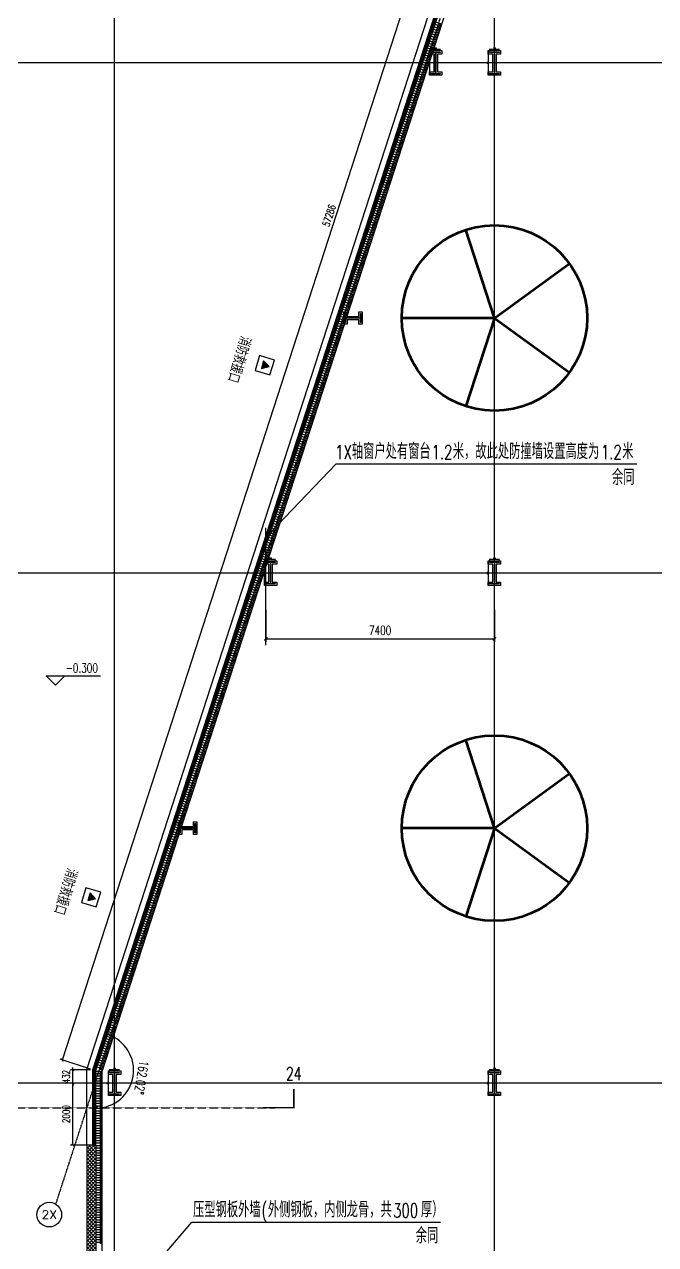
# Model space of a CAD drawing. Extents: x -954573 to 446329, y 489853 to 1226784.
# Drawn here: x -288072 to -267638, y 651352 to 690817 of the extents above; entities that cross this region are included whole.
import ezdxf
from ezdxf.enums import TextEntityAlignment as Align

# ---------------------------------------------------------------- set-up
doc = ezdxf.new("R2010")
doc.units = 0
doc.header["$LTSCALE"] = 10
doc.header["$MEASUREMENT"] = 0
doc.linetypes.add('10平面$0$DOTE', pattern=[2.42, 2, -0.2, 0.02, -0.2])
doc.linetypes.add('10平面$1$DASH', pattern=[0.35, 0.25, -0.1])
doc.layers.get('Defpoints').update_dxf_attribs({"color": 210})
for name, color, linetype in [('10平面$0$99平面图例外参$0$A-HATCH-2', 251, 'Continuous'), ('10平面$0$A-AXIS-D', 8, 'Continuous'), ('10平面$0$A-AXIS-DOTE', 8, '10平面$0$DOTE'), ('10平面$0$A-AXIS-DP', 8, 'Continuous'), ('10平面$0$A-HATCH-2', 8, 'Continuous'), ('10平面$0$A-LIN-V', 8, 'Continuous'), ('10平面$0$A-TEXT', 8, 'Continuous'), ('10平面$0$A-WINDOW', 8, 'Continuous'), ('10平面$0$AS-COLN', 8, 'Continuous'), ('10平面$0$AS-WALL', 8, 'Continuous'), ('10平面$0$DIM_SYMB', 8, 'Continuous'), ('10平面$0$PUB_HATCH', 8, 'Continuous'), ('10平面$0$PUB_TEXT', 8, 'Continuous'), ('10平面$0$RP-N2-01$0$$0$A-WIND-J', 8, 'Continuous'), ('10平面$0$RP-N2-01$0$A-WIND-J', 8, 'Continuous'), ('10平面$0$建-墙-幕', 8, 'Continuous'), ('10平面$0$建-标高', 8, 'Continuous'), ('A-LIN-V', 9, 'Continuous')]:
    doc.layers.add(name, color=color, linetype=linetype)
doc.styles.add('10平面$0$_TCH_AXIS', font='COMPLEX', dxfattribs={"bigfont": 'GBCBIG'})
doc.styles.add('10平面$0$_TCH_DIM', font='SIMPLEX', dxfattribs={"bigfont": 'GBCBIG'})
doc.styles.add('10平面$0$_TCH_DIM_T3', font='SIMPLEX', dxfattribs={"width": 0.705882, "bigfont": 'GBCBIG'})
doc.styles.add('10平面$0$_TCH_LABEL', font='COMPLEX', dxfattribs={"bigfont": 'GBCBIG'})
doc.styles.add('10平面$0$A-STANDARD', font='SIMPLEX', dxfattribs={"bigfont": 'GBCBIG'})
doc.dimstyles.new('10平面$0$_TCH_ARCH&&10', dxfattribs={"dimtxt": 29.75, "dimasz": 10, "dimexe": 10, "dimexo": 10, "dimgap": 12.625, "dimtad": 1, "dimdec": 0, "dimzin": 0, "dimdsep": 46, "dimtxsty": '10平面$0$_TCH_DIM_T3', "dimblk": '10平面$0$_ArchTick', "dimcen": 0.09, "dimclrt": 7, "dimazin": 2, "dimtfac": 1, "dimtdec": 0, "dimtix": 1, "dimtmove": 2, "dimatfit": 3, "dimfxl": 0, "dimtolj": 1, "dimtzin": 0, "dimarcsym": 0})
doc.dimstyles.new('10平面$0$_TCH_ARCH&&100', dxfattribs={"dimtxt": 297.5, "dimasz": 100, "dimexe": 100, "dimexo": 100, "dimgap": 126.25, "dimtad": 1, "dimdec": 0, "dimzin": 0, "dimdsep": 46, "dimtxsty": '10平面$0$_TCH_DIM_T3', "dimblk": '10平面$0$_ArchTick', "dimcen": 0.09, "dimclrt": 7, "dimazin": 2, "dimtfac": 1, "dimtdec": 0, "dimtix": 1, "dimtmove": 2, "dimatfit": 3, "dimfxl": 0, "dimtolj": 1, "dimtzin": 0, "dimarcsym": 0})
doc.dimstyles.new('10平面$0$_TCH_ARCH&&80', dxfattribs={"dimtxt": 238, "dimasz": 80, "dimexe": 80, "dimexo": 80, "dimgap": 101, "dimtad": 1, "dimdec": 0, "dimzin": 0, "dimdsep": 46, "dimtxsty": '10平面$0$_TCH_DIM_T3', "dimblk": '10平面$0$_ArchTick', "dimcen": 0.09, "dimclrt": 7, "dimazin": 2, "dimtfac": 1, "dimtdec": 0, "dimtix": 1, "dimtmove": 2, "dimatfit": 3, "dimfxl": 0, "dimtolj": 1, "dimtzin": 0, "dimarcsym": 0})

# ---------------------------------------------------------------- blocks, each defined once
blk = doc.blocks.new('10平面$0$_ArchTick')
at = {"color": 0, "linetype": 'ByBlock', "const_width": 0.4}
blk.add_lwpolyline([(-0.5, -0.5), (0.5, 0.5)], dxfattribs=at)
blk = doc.blocks.new('*D3162')
at = {"layer": '10平面$0$A-AXIS-D', "color": 0, "lineweight": -2}
for p, q in [((-59518, -132940), (-59518, -133978)), ((-52118, -132940), (-52118, -133978)), ((-59518, -133878), (-52118, -133878))]:
    blk.add_line(p, q, dxfattribs=at)
at = {"layer": 'Defpoints', "color": 0}
for p in [(-59518, -132840), (-52118, -132840), (-52118, -133878)]:
    blk.add_point(p, dxfattribs=at)
at = {"layer": '10平面$0$A-AXIS-D', "color": 0, "lineweight": -2, "xscale": 100, "yscale": 100, "zscale": 100, "rotation": 180}
blk.add_blockref('10平面$0$_ArchTick', (-59518, -133878), dxfattribs=at)
at = {"layer": '10平面$0$A-AXIS-D', "color": 0, "lineweight": -2, "xscale": 100, "yscale": 100, "zscale": 100}
blk.add_blockref('10平面$0$_ArchTick', (-52118, -133878), dxfattribs=at)
at = {"layer": '10平面$0$A-AXIS-D', "color": 7, "insert": (-55818, -133603), "char_height": 297.5, "attachment_point": 5, "style": '10平面$0$_TCH_DIM_T3'}
blk.add_mtext('\\A1;7400', dxfattribs=at)
blk = doc.blocks.new('*D3166')
at = {"layer": '10平面$0$A-AXIS-D', "color": 0, "lineweight": -2}
blk.add_arc((-65018, -147834), 1218, 270, 72.0237, dxfattribs=at)
at = {"layer": 'Defpoints', "color": 0}
for p in [(-64642, -146676), (-65018, -147834), (-64033, -148550), (-65018, -149052)]:
    blk.add_point(p, dxfattribs=at)
at = {"layer": '10平面$0$A-AXIS-D', "color": 0, "lineweight": -2, "xscale": 100, "yscale": 100, "zscale": 100}
for p, rotation in [((-64642, -146676), 162.0237134182049), ((-65018, -149052), 180.0000000000003)]:
    blk.add_blockref('10平面$0$_ArchTick', p, dxfattribs=dict(at, rotation=rotation))
at = {"layer": '10平面$0$A-AXIS-D', "color": 7, "insert": (-63544, -148067), "char_height": 297.5, "attachment_point": 5, "rotation": 261.0119, "style": '10平面$0$_TCH_DIM_T3'}
blk.add_mtext('\\A1;162.02°', dxfattribs=at)
blk = doc.blocks.new('*D3404')
at = {"layer": '10平面$0$A-AXIS-DP', "color": 0, "lineweight": -2}
for p, q in [((-195790, 766880), (-195790, 766929)), ((-195790, 766919), (-195490, 766919)), ((-195490, 766880), (-195490, 766929))]:
    blk.add_line(p, q, dxfattribs=at)
at = {"layer": 'Defpoints', "color": 0}
for p in [(-195790, 766870), (-195490, 766919), (-195490, 766870)]:
    blk.add_point(p, dxfattribs=at)
at = {"layer": '10平面$0$A-AXIS-DP', "color": 0, "lineweight": -2, "xscale": 10, "yscale": 10, "zscale": 10, "rotation": 180}
blk.add_blockref('10平面$0$_ArchTick', (-195790, 766919), dxfattribs=at)
at = {"layer": '10平面$0$A-AXIS-DP', "color": 0, "lineweight": -2, "xscale": 10, "yscale": 10, "zscale": 10}
blk.add_blockref('10平面$0$_ArchTick', (-195490, 766919), dxfattribs=at)
at = {"layer": '10平面$0$A-AXIS-DP', "color": 7, "insert": (-195640, 766946), "char_height": 29.8, "attachment_point": 5, "style": '10平面$0$_TCH_DIM_T3'}
blk.add_mtext('\\A1;300', dxfattribs=at)
blk = doc.blocks.new('*D3405')
at = {"layer": '10平面$0$A-AXIS-DP', "color": 0, "lineweight": -2}
for p, q in [((-195800, 766820), (-195841, 766820)), ((-195831, 766120), (-195831, 766820)), ((-195800, 766120), (-195841, 766120))]:
    blk.add_line(p, q, dxfattribs=at)
at = {"layer": 'Defpoints', "color": 0}
for p in [(-195831, 766820), (-195790, 766820), (-195790, 766120)]:
    blk.add_point(p, dxfattribs=at)
at = {"layer": '10平面$0$A-AXIS-DP', "color": 0, "lineweight": -2, "xscale": 10, "yscale": 10, "zscale": 10}
for p, rotation in [((-195831, 766820), 90), ((-195831, 766120), 270)]:
    blk.add_blockref('10平面$0$_ArchTick', p, dxfattribs=dict(at, rotation=rotation))
at = {"layer": '10平面$0$A-AXIS-DP', "color": 7, "insert": (-195859, 766470), "char_height": 29.8, "attachment_point": 5, "rotation": 90, "style": '10平面$0$_TCH_DIM_T3'}
blk.add_mtext('\\A1;700', dxfattribs=at)
blk = doc.blocks.new('10平面$0$342343243')
at = {"layer": '10平面$0$A-AXIS-DP', "color": 5}
blk.add_lwpolyline([(-155704, 832070), (-155404, 832070), (-155404, 832058), (-155550, 832058), (-155550, 831582), (-155404, 831582), (-155404, 831570), (-155704, 831570), (-155704, 831582), (-155558, 831582), (-155558, 832058), (-155704, 832058), (-155704, 832070)], close=True, dxfattribs=at)
at = {"layer": '10平面$0$A-HATCH-2'}
blk.add_lwpolyline([(-155754, 832120), (-155354, 832120), (-155354, 832008), (-155500, 832008), (-155500, 831632), (-155354, 831632), (-155354, 831520), (-155754, 831520), (-155754, 831632), (-155608, 831632), (-155608, 832008), (-155754, 832008)], close=True, dxfattribs=at)
blk = doc.blocks.new('10平面$0$w4324324')
at = {"layer": '10平面$0$A-HATCH-2', "lineweight": 60}
for q in [(-1694760, 686605), (-1697614, 684532), (-1691907, 684532), (-1696524, 681178), (-1692997, 681178)]:
    blk.add_line((-1694760, 683605), q, dxfattribs=at)
blk.add_circle((-1694760, 683605), 3000, dxfattribs=at)
blk = doc.blocks.new('10平面$0$ner546')
at = {"layer": '10平面$0$A-LIN-V'}
for p in [(581780, 70256), (598280, 70256)]:
    blk.add_blockref('10平面$0$w4324324', p, dxfattribs=at)
blk = doc.blocks.new('10平面$0$RP-N2-01$0$$0$xfjy')
at = {"layer": '10平面$0$RP-N2-01$0$$0$A-WIND-J'}
h = blk.add_hatch(color=256, dxfattribs=at)
h.dxf.hatch_style = 1
h.paths.add_polyline_path([(1141876, -26214), (1142135, -26214), (1142005, -25989)])
at = {"layer": '10平面$0$RP-N2-01$0$$0$A-WIND-J', "const_width": 25}
blk.add_lwpolyline([(1141755, -25889), (1141755, -26389), (1142255, -26389), (1142255, -25889)], close=True, dxfattribs=at)
at = {"layer": '10平面$0$RP-N2-01$0$$0$A-WIND-J'}
for points in [[(1141755, -26389), (1142255, -26389), (1142255, -25889), (1141755, -25889)], [(1141876, -26214), (1142135, -26214), (1142005, -25989)]]:
    blk.add_lwpolyline(points, close=True, dxfattribs=at)
blk = doc.blocks.new('10平面$0$RP-N2-01$0$xfjy')
at = {"layer": '10平面$0$RP-N2-01$0$$0$A-WIND-J'}
blk.add_blockref('10平面$0$RP-N2-01$0$$0$xfjy', (0, 0), dxfattribs=at)
blk = doc.blocks.new('10平面$0$1232')
at = {"layer": '10平面$0$RP-N2-01$0$A-WIND-J', "rotation": 253.2410415830264}
for p in [(74030, 1765756, 0), (68410, 1748546, 0)]:
    blk.add_blockref('10平面$0$RP-N2-01$0$xfjy', p, dxfattribs=at)
at = {"layer": '10平面$0$A-TEXT', "style": '10平面$0$_TCH_DIM'}
for p in [(-281076, 680771, 0), (-286696, 663561, 0)]:
    blk.add_text('消防救援口', height=384.1, rotation=253.241, dxfattribs=at).set_placement(p)
blk = doc.blocks.new('10平面$0$99平面图例外参$0$$LinePat$填挖边坡')
at = {"color": 0}
for p, q in [((0, 0), (0, -1500)), ((300, 0), (300, -600))]:
    blk.add_line(p, q, dxfattribs=at)
at = {"layer": 'Defpoints', "color": 0}
blk.add_point((600, 0), dxfattribs=at)
blk = doc.blocks.new('10平面$0$34242343243')
at = {"layer": '10平面$0$A-LIN-V'}
for p, q in [((-285554, 656954), (-269650, 705970)), ((-285554, 639920), (-285554, 656954))]:
    blk.add_line(p, q, dxfattribs=at)
at = {"layer": '10平面$0$99平面图例外参$0$A-HATCH-2', "color": 203, "yscale": 0.1333333333333333, "zscale": 0.1333333333333333}
for p, xscale, rotation in [((-274639, 690595), 0.133362719495067, 252.0237134181384), ((-274614, 690672), 0.133362719495067, 252.0237134181384), ((-274589, 690748), 0.133362719495067, 252.0237134181384), ((-274565, 690824), 0.133362719495067, 252.0237134181384), ((-274762, 690215), 0.133362719495067, 252.0237134181384), ((-274738, 690291), 0.133362719495067, 252.0237134181384), ((-274713, 690367), 0.133362719495067, 252.0237134181384), ((-274688, 690443), 0.133362719495067, 252.0237134181384), ((-274664, 690519), 0.133362719495067, 252.0237134181384), ((-274886, 689834), 0.133362719495067, 252.0237134181384), ((-274861, 689910), 0.133362719495067, 252.0237134181384), ((-274836, 689987), 0.133362719495067, 252.0237134181384), ((-274812, 690063), 0.133362719495067, 252.0237134181384), ((-274787, 690139), 0.133362719495067, 252.0237134181384), ((-275009, 689454), 0.133362719495067, 252.0237134181384), ((-274985, 689530), 0.133362719495067, 252.0237134181384), ((-274960, 689606), 0.133362719495067, 252.0237134181384), ((-274935, 689682), 0.133362719495067, 252.0237134181384), ((-274911, 689758), 0.133362719495067, 252.0237134181384), ((-275133, 689073), 0.133362719495067, 252.0237134181384), ((-275108, 689149), 0.133362719495067, 252.0237134181384), ((-275083, 689225), 0.133362719495067, 252.0237134181384), ((-275059, 689302), 0.133362719495067, 252.0237134181384), ((-275034, 689378), 0.133362719495067, 252.0237134181384), ((-275281, 688617), 0.133362719495067, 252.0237134181384), ((-275256, 688693), 0.133362719495067, 252.0237134181384), ((-275232, 688769), 0.133362719495067, 252.0237134181384), ((-275207, 688845), 0.133362719495067, 252.0237134181384), ((-275182, 688921), 0.133362719495067, 252.0237134181384), ((-275157, 688997), 0.133362719495067, 252.0237134181384), ((-275404, 688236), 0.133362719495067, 252.0237134181384), ((-275380, 688312), 0.133362719495067, 252.0237134181384), ((-275355, 688388), 0.133362719495067, 252.0237134181384), ((-275330, 688464), 0.133362719495067, 252.0237134181384), ((-275306, 688540), 0.133362719495067, 252.0237134181384), ((-275528, 687855), 0.133362719495067, 252.0237134181384), ((-275503, 687932), 0.133362719495067, 252.0237134181384), ((-275478, 688008), 0.133362719495067, 252.0237134181384), ((-275454, 688084), 0.133362719495067, 252.0237134181384), ((-275429, 688160), 0.133362719495067, 252.0237134181384), ((-275651, 687475), 0.133362719495067, 252.0237134181384), ((-275627, 687551), 0.133362719495067, 252.0237134181384), ((-275602, 687627), 0.133362719495067, 252.0237134181384), ((-275577, 687703), 0.133362719495067, 252.0237134181384), ((-275553, 687779), 0.133362719495067, 252.0237134181384), ((-275775, 687094), 0.133362719495067, 252.0237134181384), ((-275750, 687170), 0.133362719495067, 252.0237134181384), ((-275725, 687247), 0.133362719495067, 252.0237134181384), ((-275701, 687323), 0.133362719495067, 252.0237134181384), ((-275676, 687399), 0.133362719495067, 252.0237134181384), ((-275923, 686638), 0.133362719495067, 252.0237134181384), ((-275898, 686714), 0.133362719495067, 252.0237134181384), ((-275874, 686790), 0.133362719495067, 252.0237134181384), ((-275849, 686866), 0.133362719495067, 252.0237134181384), ((-275824, 686942), 0.133362719495067, 252.0237134181384), ((-275800, 687018), 0.133362719495067, 252.0237134181384), ((-276046, 686257), 0.133362719495067, 252.0237134181384), ((-276022, 686333), 0.133362719495067, 252.0237134181384), ((-275997, 686409), 0.133362719495067, 252.0237134181384), ((-275972, 686485), 0.133362719495067, 252.0237134181384), ((-275948, 686562), 0.133362719495067, 252.0237134181384), ((-276170, 685877), 0.133362719495067, 252.0237134181384), ((-276145, 685953), 0.133362719495067, 252.0237134181384), ((-276121, 686029), 0.133362719495067, 252.0237134181384), ((-276096, 686105), 0.133362719495067, 252.0237134181384), ((-276071, 686181), 0.133362719495067, 252.0237134181384), ((-276293, 685496), 0.133362719495067, 252.0237134181384), ((-276269, 685572), 0.133362719495067, 252.0237134181384), ((-276244, 685648), 0.133362719495067, 252.0237134181384), ((-276219, 685724), 0.133362719495067, 252.0237134181384), ((-276195, 685800), 0.133362719495067, 252.0237134181384), ((-276417, 685115), 0.133362719495067, 252.0237134181384), ((-276392, 685192), 0.133362719495067, 252.0237134181384), ((-276368, 685268), 0.133362719495067, 252.0237134181384), ((-276343, 685344), 0.133362719495067, 252.0237134181384), ((-276318, 685420), 0.133362719495067, 252.0237134181384), ((-276565, 684659), 0.133362719495067, 252.0237134181384), ((-276540, 684735), 0.133362719495067, 252.0237134181384), ((-276516, 684811), 0.133362719495067, 252.0237134181384), ((-276491, 684887), 0.133362719495067, 252.0237134181384), ((-276466, 684963), 0.133362719495067, 252.0237134181384), ((-276442, 685039), 0.133362719495067, 252.0237134181384), ((-276689, 684278), 0.133362719495067, 252.0237134181384), ((-276664, 684354), 0.133362719495067, 252.0237134181384), ((-276639, 684430), 0.133362719495067, 252.0237134181384), ((-276614, 684507), 0.133362719495067, 252.0237134181384), ((-276590, 684583), 0.133362719495067, 252.0237134181384), ((-276812, 683898), 0.133362719495067, 252.0237134181384), ((-276787, 683974), 0.133362719495067, 252.0237134181384), ((-276763, 684050), 0.133362719495067, 252.0237134181384), ((-276738, 684126), 0.133362719495067, 252.0237134181384), ((-276713, 684202), 0.133362719495067, 252.0237134181384), ((-276936, 683517), 0.133362719495067, 252.0237134181384), ((-276911, 683593), 0.133362719495067, 252.0237134181384), ((-276886, 683669), 0.133362719495067, 252.0237134181384), ((-276861, 683745), 0.133362719495067, 252.0237134181384), ((-276837, 683822), 0.133362719495067, 252.0237134181384), ((-277059, 683137), 0.133362719495067, 252.0237134181384), ((-277034, 683213), 0.133362719495067, 252.0237134181384), ((-277010, 683289), 0.133362719495067, 252.0237134181384), ((-276985, 683365), 0.133362719495067, 252.0237134181384), ((-276960, 683441), 0.133362719495067, 252.0237134181384), ((-277182, 682756), 0.133362719495067, 252.0237134181384), ((-277158, 682832), 0.133362719495067, 252.0237134181384), ((-277133, 682908), 0.133362719495067, 252.0237134181384), ((-277108, 682984), 0.133362719495067, 252.0237134181384), ((-277084, 683060), 0.133362719495067, 252.0237134181384), ((-277331, 682299), 0.133362719495067, 252.0237134181384), ((-277306, 682375), 0.133362719495067, 252.0237134181384), ((-277281, 682452), 0.133362719495067, 252.0237134181384), ((-277257, 682528), 0.133362719495067, 252.0237134181384), ((-277232, 682604), 0.133362719495067, 252.0237134181384), ((-277207, 682680), 0.133362719495067, 252.0237134181384), ((-277454, 681919), 0.133362719495067, 252.0237134181384), ((-277429, 681995), 0.133362719495067, 252.0237134181384), ((-277405, 682071), 0.133362719495067, 252.0237134181384), ((-277380, 682147), 0.133362719495067, 252.0237134181384), ((-277355, 682223), 0.133362719495067, 252.0237134181384), ((-277578, 681538), 0.133362719495067, 252.0237134181384), ((-277553, 681614), 0.133362719495067, 252.0237134181384), ((-277528, 681690), 0.133362719495067, 252.0237134181384), ((-277504, 681767), 0.133362719495067, 252.0237134181384), ((-277479, 681843), 0.133362719495067, 252.0237134181384), ((-277701, 681158), 0.133362719495067, 252.0237134181384), ((-277676, 681234), 0.133362719495067, 252.0237134181384), ((-277652, 681310), 0.133362719495067, 252.0237134181384), ((-277627, 681386), 0.133362719495067, 252.0237134181384), ((-277602, 681462), 0.133362719495067, 252.0237134181384), ((-277825, 680777), 0.133362719495067, 252.0237134181384), ((-277800, 680853), 0.133362719495067, 252.0237134181384), ((-277775, 680929), 0.133362719495067, 252.0237134181384), ((-277750, 681005), 0.133362719495067, 252.0237134181384), ((-277726, 681082), 0.133362719495067, 252.0237134181384), ((-277973, 680320), 0.133362719495067, 252.0237134181384), ((-277948, 680397), 0.133362719495067, 252.0237134181384), ((-277923, 680473), 0.133362719495067, 252.0237134181384), ((-277899, 680549), 0.133362719495067, 252.0237134181384), ((-277874, 680625), 0.133362719495067, 252.0237134181384), ((-277849, 680701), 0.133362719495067, 252.0237134181384), ((-278096, 679940), 0.133362719495067, 252.0237134181384), ((-278072, 680016), 0.133362719495067, 252.0237134181384), ((-278047, 680092), 0.133362719495067, 252.0237134181384), ((-278022, 680168), 0.133362719495067, 252.0237134181384), ((-277997, 680244), 0.133362719495067, 252.0237134181384), ((-278220, 679559), 0.133362719495067, 252.0237134181384), ((-278195, 679635), 0.133362719495067, 252.0237134181384), ((-278170, 679712), 0.133362719495067, 252.0237134181384), ((-278146, 679788), 0.133362719495067, 252.0237134181384), ((-278121, 679864), 0.133362719495067, 252.0237134181384), ((-278343, 679179), 0.133362719495067, 252.0237134181384), ((-278318, 679255), 0.133362719495067, 252.0237134181384), ((-278294, 679331), 0.133362719495067, 252.0237134181384), ((-278269, 679407), 0.133362719495067, 252.0237134181384), ((-278244, 679483), 0.133362719495067, 252.0237134181384), ((-278467, 678798), 0.133362719495067, 252.0237134181384), ((-278442, 678874), 0.133362719495067, 252.0237134181384), ((-278417, 678950), 0.133362719495067, 252.0237134181384), ((-278393, 679027), 0.133362719495067, 252.0237134181384), ((-278368, 679103), 0.133362719495067, 252.0237134181384), ((-278590, 678418), 0.133362719495067, 252.0237134181384), ((-278565, 678494), 0.133362719495067, 252.0237134181384), ((-278541, 678570), 0.133362719495067, 252.0237134181384), ((-278516, 678646), 0.133362719495067, 252.0237134181384), ((-278491, 678722), 0.133362719495067, 252.0237134181384), ((-278738, 677961), 0.133362719495067, 252.0237134181384), ((-278714, 678037), 0.133362719495067, 252.0237134181384), ((-278689, 678113), 0.133362719495067, 252.0237134181384), ((-278664, 678189), 0.133362719495067, 252.0237134181384), ((-278639, 678265), 0.133362719495067, 252.0237134181384), ((-278615, 678342), 0.133362719495067, 252.0237134181384), ((-278862, 677580), 0.133362719495067, 252.0237134181384), ((-278837, 677657), 0.133362719495067, 252.0237134181384), ((-278812, 677733), 0.133362719495067, 252.0237134181384), ((-278788, 677809), 0.133362719495067, 252.0237134181384), ((-278763, 677885), 0.133362719495067, 252.0237134181384), ((-278985, 677200), 0.133362719495067, 252.0237134181384), ((-278961, 677276), 0.133362719495067, 252.0237134181384), ((-278936, 677352), 0.133362719495067, 252.0237134181384), ((-278911, 677428), 0.133362719495067, 252.0237134181384), ((-278886, 677504), 0.133362719495067, 252.0237134181384), ((-279109, 676819), 0.133362719495067, 252.0237134181384), ((-279084, 676895), 0.133362719495067, 252.0237134181384), ((-279059, 676972), 0.133362719495067, 252.0237134181384), ((-279035, 677048), 0.133362719495067, 252.0237134181384), ((-279010, 677124), 0.133362719495067, 252.0237134181384), ((-279232, 676439), 0.133362719495067, 252.0237134181384), ((-279207, 676515), 0.133362719495067, 252.0237134181384), ((-279183, 676591), 0.133362719495067, 252.0237134181384), ((-279158, 676667), 0.133362719495067, 252.0237134181384), ((-279133, 676743), 0.133362719495067, 252.0237134181384), ((-279380, 675982), 0.133362719495067, 252.0237134181384), ((-279356, 676058), 0.133362719495067, 252.0237134181384), ((-279331, 676134), 0.133362719495067, 252.0237134181384), ((-279306, 676210), 0.133362719495067, 252.0237134181384), ((-279282, 676287), 0.133362719495067, 252.0237134181384), ((-279257, 676363), 0.133362719495067, 252.0237134181384), ((-279504, 675602), 0.133362719495067, 252.0237134181384), ((-279479, 675678), 0.133362719495067, 252.0237134181384), ((-279454, 675754), 0.133362719495067, 252.0237134181384), ((-279430, 675830), 0.133362719495067, 252.0237134181384), ((-279405, 675906), 0.133362719495067, 252.0237134181384), ((-279627, 675221), 0.133362719495067, 252.0237134181384), ((-279603, 675297), 0.133362719495067, 252.0237134181384), ((-279578, 675373), 0.133362719495067, 252.0237134181384), ((-279553, 675449), 0.133362719495067, 252.0237134181384), ((-279529, 675525), 0.133362719495067, 252.0237134181384), ((-279751, 674840), 0.133362719495067, 252.0237134181384), ((-279726, 674917), 0.133362719495067, 252.0237134181384), ((-279701, 674993), 0.133362719495067, 252.0237134181384), ((-279677, 675069), 0.133362719495067, 252.0237134181384), ((-279652, 675145), 0.133362719495067, 252.0237134181384), ((-279874, 674460), 0.133362719495067, 252.0237134181384), ((-279850, 674536), 0.133362719495067, 252.0237134181384), ((-279825, 674612), 0.133362719495067, 252.0237134181384), ((-279800, 674688), 0.133362719495067, 252.0237134181384), ((-279775, 674764), 0.133362719495067, 252.0237134181384), ((-280022, 674003), 0.133362719495067, 252.0237134181384), ((-279998, 674079), 0.133362719495067, 252.0237134181384), ((-279973, 674155), 0.133362719495067, 252.0237134181384), ((-279948, 674231), 0.133362719495067, 252.0237134181384), ((-279924, 674308), 0.133362719495067, 252.0237134181384), ((-279899, 674384), 0.133362719495067, 252.0237134181384), ((-280146, 673623), 0.133362719495067, 252.0237134181384), ((-280121, 673699), 0.133362719495067, 252.0237134181384), ((-280097, 673775), 0.133362719495067, 252.0237134181384), ((-280072, 673851), 0.133362719495067, 252.0237134181384), ((-280047, 673927), 0.133362719495067, 252.0237134181384), ((-280269, 673242), 0.133362719495067, 252.0237134181384), ((-280245, 673318), 0.133362719495067, 252.0237134181384), ((-280220, 673394), 0.133362719495067, 252.0237134181384), ((-280195, 673470), 0.133362719495067, 252.0237134181384), ((-280171, 673546), 0.133362719495067, 252.0237134181384), ((-280393, 672861), 0.133362719495067, 252.0237134181384), ((-280368, 672938), 0.133362719495067, 252.0237134181384), ((-280343, 673014), 0.133362719495067, 252.0237134181384), ((-280319, 673090), 0.133362719495067, 252.0237134181384), ((-280294, 673166), 0.133362719495067, 252.0237134181384), ((-280516, 672481), 0.133362719495067, 252.0237134181384), ((-280492, 672557), 0.133362719495067, 252.0237134181384), ((-280467, 672633), 0.133362719495067, 252.0237134181384), ((-280442, 672709), 0.133362719495067, 252.0237134181384), ((-280418, 672785), 0.133362719495067, 252.0237134181384), ((-280640, 672100), 0.133362719495067, 252.0237134181384), ((-280615, 672176), 0.133362719495067, 252.0237134181384), ((-280590, 672253), 0.133362719495067, 252.0237134181384), ((-280566, 672329), 0.133362719495067, 252.0237134181384), ((-280541, 672405), 0.133362719495067, 252.0237134181384), ((-280788, 671644), 0.133362719495067, 252.0237134181384), ((-280763, 671720), 0.133362719495067, 252.0237134181384), ((-280739, 671796), 0.133362719495067, 252.0237134181384), ((-280714, 671872), 0.133362719495067, 252.0237134181384), ((-280689, 671948), 0.133362719495067, 252.0237134181384), ((-280665, 672024), 0.133362719495067, 252.0237134181384), ((-280911, 671263), 0.133362719495067, 252.0237134181384), ((-280887, 671339), 0.133362719495067, 252.0237134181384), ((-280862, 671415), 0.133362719495067, 252.0237134181384), ((-280837, 671491), 0.133362719495067, 252.0237134181384), ((-280813, 671568), 0.133362719495067, 252.0237134181384), ((-281035, 670883), 0.133362719495067, 252.0237134181384), ((-281010, 670959), 0.133362719495067, 252.0237134181384), ((-280986, 671035), 0.133362719495067, 252.0237134181384), ((-280961, 671111), 0.133362719495067, 252.0237134181384), ((-280936, 671187), 0.133362719495067, 252.0237134181384), ((-281158, 670502), 0.133362719495067, 252.0237134181384), ((-281134, 670578), 0.133362719495067, 252.0237134181384), ((-281109, 670654), 0.133362719495067, 252.0237134181384), ((-281084, 670730), 0.133362719495067, 252.0237134181384), ((-281060, 670806), 0.133362719495067, 252.0237134181384), ((-281282, 670121), 0.133362719495067, 252.0237134181384), ((-281257, 670198), 0.133362719495067, 252.0237134181384), ((-281233, 670274), 0.133362719495067, 252.0237134181384), ((-281208, 670350), 0.133362719495067, 252.0237134181384), ((-281183, 670426), 0.133362719495067, 252.0237134181384), ((-281430, 669665), 0.133362719495067, 252.0237134181384), ((-281405, 669741), 0.133362719495067, 252.0237134181384), ((-281381, 669817), 0.133362719495067, 252.0237134181384), ((-281356, 669893), 0.133362719495067, 252.0237134181384), ((-281331, 669969), 0.133362719495067, 252.0237134181384), ((-281307, 670045), 0.133362719495067, 252.0237134181384), ((-281554, 669284), 0.133362719495067, 252.0237134181384), ((-281529, 669360), 0.133362719495067, 252.0237134181384), ((-281504, 669436), 0.133362719495067, 252.0237134181384), ((-281479, 669513), 0.133362719495067, 252.0237134181384), ((-281455, 669589), 0.133362719495067, 252.0237134181384), ((-281677, 668904), 0.133362719495067, 252.0237134181384), ((-281652, 668980), 0.133362719495067, 252.0237134181384), ((-281628, 669056), 0.133362719495067, 252.0237134181384), ((-281603, 669132), 0.133362719495067, 252.0237134181384), ((-281578, 669208), 0.133362719495067, 252.0237134181384), ((-281800, 668523), 0.133362719495067, 252.0237134181384), ((-281776, 668599), 0.133362719495067, 252.0237134181384), ((-281751, 668675), 0.133362719495067, 252.0237134181384), ((-281726, 668751), 0.133362719495067, 252.0237134181384), ((-281702, 668828), 0.133362719495067, 252.0237134181384), ((-281924, 668143), 0.133362719495067, 252.0237134181384), ((-281899, 668219), 0.133362719495067, 252.0237134181384), ((-281875, 668295), 0.133362719495067, 252.0237134181384), ((-281850, 668371), 0.133362719495067, 252.0237134181384), ((-281825, 668447), 0.133362719495067, 252.0237134181384), ((-282047, 667762), 0.133362719495067, 252.0237134181384), ((-282023, 667838), 0.133362719495067, 252.0237134181384), ((-281998, 667914), 0.133362719495067, 252.0237134181384), ((-281973, 667990), 0.133362719495067, 252.0237134181384), ((-281949, 668066), 0.133362719495067, 252.0237134181384), ((-282196, 667305), 0.133362719495067, 252.0237134181384), ((-282171, 667381), 0.133362719495067, 252.0237134181384), ((-282146, 667458), 0.133362719495067, 252.0237134181384), ((-282122, 667534), 0.133362719495067, 252.0237134181384), ((-282097, 667610), 0.133362719495067, 252.0237134181384), ((-282072, 667686), 0.133362719495067, 252.0237134181384), ((-282319, 666925), 0.133362719495067, 252.0237134181384), ((-282294, 667001), 0.133362719495067, 252.0237134181384), ((-282270, 667077), 0.133362719495067, 252.0237134181384), ((-282245, 667153), 0.133362719495067, 252.0237134181384), ((-282220, 667229), 0.133362719495067, 252.0237134181384), ((-282443, 666544), 0.133362719495067, 252.0237134181384), ((-282418, 666620), 0.133362719495067, 252.0237134181384), ((-282393, 666696), 0.133362719495067, 252.0237134181384), ((-282368, 666773), 0.133362719495067, 252.0237134181384), ((-282344, 666849), 0.133362719495067, 252.0237134181384), ((-282566, 666164), 0.133362719495067, 252.0237134181384), ((-282541, 666240), 0.133362719495067, 252.0237134181384), ((-282517, 666316), 0.133362719495067, 252.0237134181384), ((-282492, 666392), 0.133362719495067, 252.0237134181384), ((-282467, 666468), 0.133362719495067, 252.0237134181384), ((-282690, 665783), 0.133362719495067, 252.0237134181384), ((-282665, 665859), 0.133362719495067, 252.0237134181384), ((-282640, 665935), 0.133362719495067, 252.0237134181384), ((-282615, 666011), 0.133362719495067, 252.0237134181384), ((-282591, 666088), 0.133362719495067, 252.0237134181384), ((-282838, 665326), 0.133362719495067, 252.0237134181384), ((-282813, 665403), 0.133362719495067, 252.0237134181384), ((-282788, 665479), 0.133362719495067, 252.0237134181384), ((-282764, 665555), 0.133362719495067, 252.0237134181384), ((-282739, 665631), 0.133362719495067, 252.0237134181384), ((-282714, 665707), 0.133362719495067, 252.0237134181384), ((-282961, 664946), 0.133362719495067, 252.0237134181384), ((-282936, 665022), 0.133362719495067, 252.0237134181384), ((-282912, 665098), 0.133362719495067, 252.0237134181384), ((-282887, 665174), 0.133362719495067, 252.0237134181384), ((-282862, 665250), 0.133362719495067, 252.0237134181384), ((-283085, 664565), 0.133362719495067, 252.0237134181384), ((-283060, 664641), 0.133362719495067, 252.0237134181384), ((-283035, 664718), 0.133362719495067, 252.0237134181384), ((-283011, 664794), 0.133362719495067, 252.0237134181384), ((-282986, 664870), 0.133362719495067, 252.0237134181384), ((-283208, 664185), 0.133362719495067, 252.0237134181384), ((-283183, 664261), 0.133362719495067, 252.0237134181384), ((-283159, 664337), 0.133362719495067, 252.0237134181384), ((-283134, 664413), 0.133362719495067, 252.0237134181384), ((-283109, 664489), 0.133362719495067, 252.0237134181384), ((-283332, 663804), 0.133362719495067, 252.0237134181384), ((-283307, 663880), 0.133362719495067, 252.0237134181384), ((-283282, 663956), 0.133362719495067, 252.0237134181384), ((-283258, 664033), 0.133362719495067, 252.0237134181384), ((-283233, 664109), 0.133362719495067, 252.0237134181384), ((-283480, 663348), 0.133362719495067, 252.0237134181384), ((-283455, 663424), 0.133362719495067, 252.0237134181384), ((-283430, 663500), 0.133362719495067, 252.0237134181384), ((-283406, 663576), 0.133362719495067, 252.0237134181384), ((-283381, 663652), 0.133362719495067, 252.0237134181384), ((-283356, 663728), 0.133362719495067, 252.0237134181384), ((-283603, 662967), 0.133362719495067, 252.0237134181384), ((-283579, 663043), 0.133362719495067, 252.0237134181384), ((-283554, 663119), 0.133362719495067, 252.0237134181384), ((-283529, 663195), 0.133362719495067, 252.0237134181384), ((-283504, 663271), 0.133362719495067, 252.0237134181384), ((-283727, 662586), 0.133362719495067, 252.0237134181384), ((-283702, 662663), 0.133362719495067, 252.0237134181384), ((-283677, 662739), 0.133362719495067, 252.0237134181384), ((-283653, 662815), 0.133362719495067, 252.0237134181384), ((-283628, 662891), 0.133362719495067, 252.0237134181384), ((-283850, 662206), 0.133362719495067, 252.0237134181384), ((-283826, 662282), 0.133362719495067, 252.0237134181384), ((-283801, 662358), 0.133362719495067, 252.0237134181384), ((-283776, 662434), 0.133362719495067, 252.0237134181384), ((-283751, 662510), 0.133362719495067, 252.0237134181384), ((-283974, 661825), 0.133362719495067, 252.0237134181384), ((-283949, 661901), 0.133362719495067, 252.0237134181384), ((-283924, 661978), 0.133362719495067, 252.0237134181384), ((-283900, 662054), 0.133362719495067, 252.0237134181384), ((-283875, 662130), 0.133362719495067, 252.0237134181384), ((-284097, 661445), 0.133362719495067, 252.0237134181384), ((-284072, 661521), 0.133362719495067, 252.0237134181384), ((-284048, 661597), 0.133362719495067, 252.0237134181384), ((-284023, 661673), 0.133362719495067, 252.0237134181384), ((-283998, 661749), 0.133362719495067, 252.0237134181384), ((-284245, 660988), 0.133362719495067, 252.0237134181384), ((-284221, 661064), 0.133362719495067, 252.0237134181384), ((-284196, 661140), 0.133362719495067, 252.0237134181384), ((-284171, 661216), 0.133362719495067, 252.0237134181384), ((-284147, 661293), 0.133362719495067, 252.0237134181384), ((-284122, 661369), 0.133362719495067, 252.0237134181384), ((-284369, 660608), 0.133362719495067, 252.0237134181384), ((-284344, 660684), 0.133362719495067, 252.0237134181384), ((-284319, 660760), 0.133362719495067, 252.0237134181384), ((-284295, 660836), 0.133362719495067, 252.0237134181384), ((-284270, 660912), 0.133362719495067, 252.0237134181384), ((-284492, 660227), 0.133362719495067, 252.0237134181384), ((-284468, 660303), 0.133362719495067, 252.0237134181384), ((-284443, 660379), 0.133362719495067, 252.0237134181384), ((-284418, 660455), 0.133362719495067, 252.0237134181384), ((-284394, 660531), 0.133362719495067, 252.0237134181384), ((-284616, 659846), 0.133362719495067, 252.0237134181384), ((-284591, 659923), 0.133362719495067, 252.0237134181384), ((-284566, 659999), 0.133362719495067, 252.0237134181384), ((-284542, 660075), 0.133362719495067, 252.0237134181384), ((-284517, 660151), 0.133362719495067, 252.0237134181384), ((-284739, 659466), 0.133362719495067, 252.0237134181384), ((-284715, 659542), 0.133362719495067, 252.0237134181384), ((-284690, 659618), 0.133362719495067, 252.0237134181384), ((-284665, 659694), 0.133362719495067, 252.0237134181384), ((-284640, 659770), 0.133362719495067, 252.0237134181384), ((-284887, 659009), 0.133362719495067, 252.0237134181384), ((-284863, 659085), 0.133362719495067, 252.0237134181384), ((-284838, 659161), 0.133362719495067, 252.0237134181384), ((-284813, 659238), 0.133362719495067, 252.0237134181384), ((-284789, 659314), 0.133362719495067, 252.0237134181384), ((-284764, 659390), 0.133362719495067, 252.0237134181384), ((-285011, 658629), 0.133362719495067, 252.0237134181384), ((-284986, 658705), 0.133362719495067, 252.0237134181384), ((-284961, 658781), 0.133362719495067, 252.0237134181384), ((-284937, 658857), 0.133362719495067, 252.0237134181384), ((-284912, 658933), 0.133362719495067, 252.0237134181384), ((-285134, 658248), 0.133362719495067, 252.0237134181384), ((-285110, 658324), 0.133362719495067, 252.0237134181384), ((-285085, 658400), 0.133362719495067, 252.0237134181384), ((-285060, 658476), 0.133362719495067, 252.0237134181384), ((-285036, 658553), 0.133362719495067, 252.0237134181384), ((-285258, 657868), 0.133362719495067, 252.0237134181384), ((-285233, 657944), 0.133362719495067, 252.0237134181384), ((-285208, 658020), 0.133362719495067, 252.0237134181384), ((-285184, 658096), 0.133362719495067, 252.0237134181384), ((-285159, 658172), 0.133362719495067, 252.0237134181384), ((-285381, 657487), 0.133362719495067, 252.0237134181384), ((-285357, 657563), 0.133362719495067, 252.0237134181384), ((-285332, 657639), 0.133362719495067, 252.0237134181384), ((-285307, 657715), 0.133362719495067, 252.0237134181384), ((-285283, 657791), 0.133362719495067, 252.0237134181384), ((-285505, 657106), 0.133362719495067, 252.0237134181384), ((-285480, 657183), 0.133362719495067, 252.0237134181384), ((-285455, 657259), 0.133362719495067, 252.0237134181384), ((-285431, 657335), 0.133362719495067, 252.0237134181384), ((-285406, 657411), 0.133362719495067, 252.0237134181384), ((-285554, 656954), 0.1335983163058314, 270.0000000008098), ((-285554, 656874), 0.1335983163058314, 270.0000000008098), ((-285554, 656794), 0.1335983163058314, 270.0000000008098), ((-285554, 656714), 0.1335983163058314, 270.0000000008098), ((-285529, 657030), 0.133362719495067, 252.0237134181384), ((-285554, 656634), 0.1335983163058314, 270.0000000008098), ((-285554, 656553), 0.1335983163058314, 270.0000000008098), ((-285554, 656473), 0.1335983163058314, 270.0000000008098), ((-285554, 656393), 0.1335983163058314, 270.0000000008098), ((-285554, 656313), 0.1335983163058314, 270.0000000008098), ((-285554, 656233), 0.1335983163058314, 270.0000000008098), ((-285554, 656153), 0.1335983163058314, 270.0000000008098), ((-285554, 656072), 0.1335983163058314, 270.0000000008098), ((-285554, 655992), 0.1335983163058314, 270.0000000008098), ((-285554, 655912), 0.1335983163058314, 270.0000000008098), ((-285554, 655832), 0.1335983163058314, 270.0000000008098), ((-285554, 655752), 0.1335983163058314, 270.0000000008098), ((-285554, 655672), 0.1335983163058314, 270.0000000008098), ((-285554, 655591), 0.1335983163058314, 270.0000000008098), ((-285554, 655511), 0.1335983163058314, 270.0000000008098), ((-285554, 655431), 0.1335983163058314, 270.0000000008098), ((-285554, 655351), 0.1335983163058314, 270.0000000008098), ((-285554, 655271), 0.1335983163058314, 270.0000000008098), ((-285554, 655191), 0.1335983163058314, 270.0000000008098), ((-285554, 655111), 0.1335983163058314, 270.0000000008098), ((-285554, 655030), 0.1335983163058314, 270.0000000008098), ((-285554, 654950), 0.1335983163058314, 270.0000000008098), ((-285554, 654870), 0.1335983163058314, 270.0000000008098), ((-285554, 654790), 0.1335983163058314, 270.0000000008098), ((-285554, 654710), 0.1335983163058314, 270.0000000008098), ((-285554, 654630), 0.1335983163058314, 270.0000000008098), ((-285554, 654549), 0.1335983163058314, 270.0000000008098), ((-285554, 654469), 0.1335983163058314, 270.0000000008098), ((-285554, 654389), 0.1335983163058314, 270.0000000008098), ((-285554, 654309), 0.1335983163058314, 270.0000000008098), ((-285554, 654229), 0.1335983163058314, 270.0000000008098), ((-285554, 654149), 0.1335983163058314, 270.0000000008098), ((-285554, 654068), 0.1335983163058314, 270.0000000008098), ((-285554, 653988), 0.1335983163058314, 270.0000000008098), ((-285554, 653908), 0.1335983163058314, 270.0000000008098), ((-285554, 653828), 0.1335983163058314, 270.0000000008098), ((-285554, 653748), 0.1335983163058314, 270.0000000008098), ((-285554, 653668), 0.1335983163058314, 270.0000000008098), ((-285554, 653588), 0.1335983163058314, 270.0000000008098), ((-285554, 653507), 0.1335983163058314, 270.0000000008098), ((-285554, 653427), 0.1335983163058314, 270.0000000008098), ((-285554, 653347), 0.1335983163058314, 270.0000000008098), ((-285554, 653267), 0.1335983163058314, 270.0000000008098), ((-285554, 653187), 0.1335983163058314, 270.0000000008098), ((-285554, 653107), 0.1335983163058314, 270.0000000008098), ((-285554, 653026), 0.1335983163058314, 270.0000000008098), ((-285554, 652946), 0.1335983163058314, 270.0000000008098), ((-285554, 652866), 0.1335983163058314, 270.0000000008098), ((-285554, 652786), 0.1335983163058314, 270.0000000008098), ((-285554, 652706), 0.1335983163058314, 270.0000000008098), ((-285554, 652626), 0.1335983163058314, 270.0000000008098), ((-285554, 652545), 0.1335983163058314, 270.0000000008098), ((-285554, 652465), 0.1335983163058314, 270.0000000008098), ((-285554, 652385), 0.1335983163058314, 270.0000000008098), ((-285554, 652305), 0.1335983163058314, 270.0000000008098), ((-285554, 652225), 0.1335983163058314, 270.0000000008098), ((-285554, 652145), 0.1335983163058314, 270.0000000008098), ((-285554, 652064), 0.1335983163058314, 270.0000000008098), ((-285554, 651984), 0.1335983163058314, 270.0000000008098), ((-285554, 651904), 0.1335983163058314, 270.0000000008098), ((-285554, 651824), 0.1335983163058314, 270.0000000008098), ((-285554, 651744), 0.1335983163058314, 270.0000000008098), ((-285554, 651664), 0.1335983163058314, 270.0000000008098), ((-285554, 651584), 0.1335983163058314, 270.0000000008098), ((-285554, 651503), 0.1335983163058314, 270.0000000008098), ((-285554, 651423), 0.1335983163058314, 270.0000000008098)]:
    blk.add_blockref('10平面$0$99平面图例外参$0$$LinePat$填挖边坡', p, dxfattribs=dict(at, xscale=xscale, rotation=rotation))
blk = doc.blocks.new('*D3662')
at = {"layer": '10平面$0$A-AXIS-DP', "color": 0, "lineweight": -2}
for p, q in [((-285934, 657002), (-286580, 657002)), ((-286500, 657002), (-286500, 657082)), ((-286500, 656570), (-286500, 657002)), ((-285934, 656570), (-286580, 656570)), ((-286500, 656570), (-286500, 656490))]:
    blk.add_line(p, q, dxfattribs=at)
at = {"layer": 'Defpoints', "color": 0}
for p in [(-286500, 657002), (-285854, 657002), (-285854, 656570)]:
    blk.add_point(p, dxfattribs=at)
at = {"layer": '10平面$0$A-AXIS-DP', "color": 0, "lineweight": -2, "xscale": 80, "yscale": 80, "zscale": 80}
for p, rotation in [((-286500, 657002), 270), ((-286500, 656570), 90)]:
    blk.add_blockref('10平面$0$_ArchTick', p, dxfattribs=dict(at, rotation=rotation))
at = {"layer": '10平面$0$A-AXIS-DP', "color": 7, "insert": (-286720, 656786), "char_height": 238, "attachment_point": 5, "rotation": 90, "style": '10平面$0$_TCH_DIM_T3'}
blk.add_mtext('\\A1;432', dxfattribs=at)
blk = doc.blocks.new('*D3663')
at = {"layer": '10平面$0$A-AXIS-DP', "color": 0, "lineweight": -2}
for p, q in [((-285934, 656570), (-286580, 656570)), ((-286500, 654570), (-286500, 656570)), ((-285934, 654570), (-286580, 654570))]:
    blk.add_line(p, q, dxfattribs=at)
at = {"layer": 'Defpoints', "color": 0}
for p in [(-286500, 656570), (-285854, 656570), (-285854, 654570)]:
    blk.add_point(p, dxfattribs=at)
at = {"layer": '10平面$0$A-AXIS-DP', "color": 0, "lineweight": -2, "xscale": 80, "yscale": 80, "zscale": 80}
for p, rotation in [((-286500, 656570), 90), ((-286500, 654570), 270)]:
    blk.add_blockref('10平面$0$_ArchTick', p, dxfattribs=dict(at, rotation=rotation))
at = {"layer": '10平面$0$A-AXIS-DP', "color": 7, "insert": (-286720, 655570), "char_height": 238, "attachment_point": 5, "rotation": 90, "style": '10平面$0$_TCH_DIM_T3'}
blk.add_mtext('\\A1;2000', dxfattribs=at)
blk = doc.blocks.new('*D4325')
at = {"layer": '10平面$0$A-AXIS-DP', "color": 0, "lineweight": -2}
for p, q in [((-286841, 657322), (-269161, 711812)), ((-268250, 711516), (-269237, 711836)), ((-285930, 657026), (-286917, 657347))]:
    blk.add_line(p, q, dxfattribs=at)
at = {"layer": 'Defpoints', "color": 0}
for p in [(-269161, 711812), (-268174, 711491), (-285854, 657002)]:
    blk.add_point(p, dxfattribs=at)
at = {"layer": '10平面$0$A-AXIS-DP', "color": 0, "lineweight": -2, "xscale": 80, "yscale": 80, "zscale": 80}
for p, rotation in [((-269161, 711812), 72.02371341813644), ((-286841, 657322), 252.0237134181364)]:
    blk.add_blockref('10平面$0$_ArchTick', p, dxfattribs=dict(at, rotation=rotation))
at = {"layer": '10平面$0$A-AXIS-DP', "color": 7, "insert": (-278210, 684635), "char_height": 238, "attachment_point": 5, "rotation": 72.0237, "style": '10平面$0$_TCH_DIM_T3'}
blk.add_mtext('\\A1;57286', dxfattribs=at)
blk = doc.blocks.new('10平面$0$dote')
at = {"layer": '10平面$0$A-AXIS-D'}
blk.add_circle((-66530.2, -152498.4), 400, dxfattribs=at)
at = {"layer": '10平面$0$A-AXIS-DOTE', "ltscale": 2}
for p, q in [((-64417.8, -171438.9), (-64417.8, -75850)), ((-52117.8, -264080), (-52117.8, -75950)), ((98696.4, -115250), (-75513.6, -115250)), ((98696.4, -131750), (-75513.6, -131750)), ((100786.4, -148250), (-75513.6, -148250))]:
    blk.add_line(p, q, dxfattribs=at)
at = {"layer": '10平面$0$A-AXIS-DOTE'}
blk.add_line((-59517.8, -134080), (-59517.8, -130290), dxfattribs=at)
at = {"layer": '10平面$0$A-AXIS-DOTE', "ltscale": 2}
blk.add_lwpolyline([(-66316.4, -152160.4), (-42470.2, -78666)], dxfattribs=at)
at = {"layer": '10平面$0$DIM_SYMB', "const_width": 50}
blk.add_lwpolyline([(-59613.6, -149040.9), (-58613.6, -149040.9), (-58613.6, -148440.9)], dxfattribs=at)
at = {"layer": '10平面$0$DIM_SYMB', "linetype": '10平面$1$DASH', "ltscale": 3}
blk.add_lwpolyline([(-79103.6, -149040.9), (-59213.6, -149040.9)], dxfattribs=at)
at = {"layer": '10平面$0$PUB_TEXT', "style": '10平面$0$_TCH_LABEL', "width": 0.705882}
blk.add_text('24', height=425, dxfattribs=at).set_placement((-58870.8, -148153.4))
at = {"layer": '10平面$0$PUB_TEXT', "style": '10平面$0$_TCH_AXIS'}
blk.add_text('2X', height=270.86, dxfattribs=at).set_placement((-66775.2, -152633.9), (-66285.1, -152633.9), align=Align.FIT)
at = {"layer": '10平面$0$A-AXIS-D'}
dim = blk.add_linear_dim(base=(-52117.8, -133877.5), p1=(-59517.8, -132840), p2=(-52117.8, -132840), angle=0, dimstyle='10平面$0$_TCH_ARCH&&100', override={"dimgap": 0}, dxfattribs=at)
dim.commit()
dim.dimension.update_dxf_attribs({"geometry": '*D3162', "text_midpoint": (-55817.8, -133602.5), "dimtype": 129})
dim = blk.add_angular_dim_3p(base=(-64032.7, -148549.7), center=(-65017.8, -147834.2), p1=(-65017.8, -149051.7), p2=(-64642, -146676.1), dimstyle='10平面$0$_TCH_ARCH&&100', override={"dimgap": 0}, dxfattribs=at)
dim.commit()
dim.dimension.update_dxf_attribs({"geometry": '*D3166', "text_midpoint": (-63543.6, -148067.4), "dimtype": 133, "text_rotation": 261.01186})
blk = doc.blocks.new('10平面$0$nt66')
at = {"layer": '10平面$0$A-HATCH-2'}
blk.add_lwpolyline([(-195840, 766870), (-195440, 766870), (-195440, 766758), (-195586, 766758), (-195586, 766182), (-195440, 766182), (-195440, 766070), (-195840, 766070), (-195840, 766182), (-195694, 766182), (-195694, 766758), (-195840, 766758)], close=True, dxfattribs=at)
at = {"layer": '10平面$0$AS-COLN'}
blk.add_lwpolyline([(-195790, 766820), (-195490, 766820), (-195490, 766808), (-195636, 766808), (-195636, 766132), (-195490, 766132), (-195490, 766120), (-195790, 766120), (-195790, 766132), (-195644, 766132), (-195644, 766808), (-195790, 766808)], close=True, dxfattribs=at)
at = {"layer": '10平面$0$A-AXIS-DP'}
for p1, p2, distance, picture, middle in [((-195790, 766120), (-195790, 766820), 41.2, '*D3405', (-195858.7, 766470)), ((-195790, 766870), (-195490, 766870), 48.8, '*D3404', (-195640, 766946.2))]:
    dim = blk.add_aligned_dim(p1=p1, p2=p2, distance=distance, dimstyle='10平面$0$_TCH_ARCH&&10', dxfattribs=at)
    dim.commit()
    dim.dimension.update_dxf_attribs({"geometry": picture, "text_midpoint": middle})
blk = doc.blocks.new('10平面$0$33333')
for p in [(-79117, -76900), (-77214, -76900), (-84464, -93400), (-77214, -93400), (-89514, -109900), (-77214, -109900)]:
    blk.add_blockref('10平面$0$nt66', p)
at = {"layer": '10平面$0$A-AXIS-DP', "rotation": 270}
for p in [(-1109254, 525766), (-1114607, 509266)]:
    blk.add_blockref('10平面$0$342343243', p, dxfattribs=at)
blk = doc.blocks.new('10平面')
at = {"layer": '10平面$0$PUB_HATCH'}
h = blk.add_hatch(dxfattribs=at)
h.set_pattern_fill('多孔材料', color=256, scale=30, style=0)
h.set_pattern_definition([(45, (60, 0), (-60.000061, 60.000061), []), (135, (60, 0), (-60.000061, -60.000061), [])])
h.paths.add_polyline_path([(-286054.2, 654570), (-286054.2, 639420), (-285754.2, 639720), (-285754.2, 654570)])
at = {"layer": '10平面$0$A-LIN-V'}
blk.add_lwpolyline([(-286054.2, 654570), (-286054.2, 657017.5), (-268359.9, 711551.6), (-268074.6, 711459)], dxfattribs=at)
at = {"layer": '10平面$0$AS-WALL'}
for p, q in [((-286054.2, 654570), (-286054.2, 639420)), ((-285754.2, 654570), (-286054.2, 654570)), ((-285754.2, 654570), (-285754.2, 639720))]:
    blk.add_line(p, q, dxfattribs=at)
at = {"layer": '10平面$0$DIM_SYMB'}
for p, q in [((-280114.2, 674374.2), (-277974.2, 676600)), ((-280114.2, 674374.2), (-277974.2, 676600)), ((-277974.2, 676600), (-268250, 676600)), ((-285904.2, 648294.2), (-282650, 652074.2)), ((-282650, 652074.2), (-274604.2, 652074.2))]:
    blk.add_line(p, q, dxfattribs=at)
at = {"layer": '10平面$0$DIM_SYMB', "const_width": 60}
blk.add_lwpolyline([(-280135, 674352.6, 1), (-280093.4, 674395.8, 1)], format="xyb", close=True, dxfattribs=at)
blk.add_lwpolyline([(-280135, 674352.6, 1), (-280093.4, 674395.8, 1)], format="xyb", close=True, dxfattribs=at)
at = {"layer": '10平面$0$建-墙-幕'}
for p, q in [((-285854.2, 657001.6), (-269928.3, 706085.4)), ((-285820.9, 656996.4), (-269896.6, 706075.1)), ((-285787.5, 656991.1), (-269864.9, 706064.9)), ((-285754.2, 656985.8), (-269833.2, 706054.6)), ((-285854.2, 654570), (-285854.2, 657001.6)), ((-285820.9, 654570), (-285820.9, 656996.4)), ((-285787.5, 654570), (-285787.5, 656991.1)), ((-285754.2, 654570), (-285754.2, 656985.8)), ((-285854.2, 654570), (-285754.2, 654570))]:
    blk.add_line(p, q, dxfattribs=at)
at = {"layer": '10平面$0$建-标高'}
for p, q in [((-287065.6, 669448.2), (-287365.6, 669748.2)), ((-287365.6, 669748.2), (-285605.6, 669748.2)), ((-287065.6, 669448.2), (-286765.6, 669748.2))]:
    blk.add_line(p, q, dxfattribs=at)
blk.add_blockref('10平面$0$1232', (0, 0))
at = {"layer": '10平面$0$A-LIN-V', "rotation": 90.00000000000001}
blk.add_blockref('10平面$0$ner546', (481006.5, 1777800), dxfattribs=at)
at = {"layer": '10平面$0$A-WINDOW'}
blk.add_blockref('10平面$0$33333', (0, 0), dxfattribs=at)
at = {"layer": '10平面$0$AS-WALL'}
blk.add_blockref('10平面$0$dote', (-220736.4, 804820), dxfattribs=at)
at = {"layer": '10平面$0$DIM_SYMB'}
blk.add_blockref('10平面$0$34242343243', (0, 0), dxfattribs=at)
at = {"layer": '10平面$0$PUB_TEXT', "style": '10平面$0$_TCH_DIM'}
for s, height, p in [('轴窗户处有窗台', 506.38, (-277472.6, 676757.5)), ('米，故此处防撞墙设置高度为', 506.383, (-274202.3, 676757.5)), ('米', 506.4, (-268720.3, 676757.5)), ('余同', 506.38, (-269049.8, 675917.5)), ('压型钢板外墙', 506.38, (-282611.3, 652231.7)), ('外侧钢板，内侧龙骨，共', 506.383, (-280189.6, 652231.7)), ('厚）', 506.38, (-275234.8, 652231.7)), ('余同', 506.38, (-275404, 651391.7))]:
    blk.add_text(s, height=height, dxfattribs=at).set_placement(p)
at = {"layer": '10平面$0$PUB_TEXT', "width": 0.705882}
for s, height, style, p in [('1X', 446.25, '10平面$0$_TCH_DIM', (-278012.6, 676757.5)), ('1.2', 446.25, '10平面$0$_TCH_DIM', (-274892.3, 676757.5)), ('1.2', 446.25, '10平面$0$_TCH_DIM', (-269410.3, 676757.5)), ('-0.300', 297.5, '10平面$0$A-STANDARD', (-286735.6, 669853.2)), ('(', 446.2, '10平面$0$_TCH_DIM', (-280399.6, 652231.7)), ('300', 446.25, '10平面$0$_TCH_DIM', (-276134.8, 652231.7))]:
    blk.add_text(s, height=height, dxfattribs=dict(at, style=style)).set_placement(p)
at = {"layer": '10平面$0$A-AXIS-DP'}
for p1, p2, distance, picture, middle in [((-285854.2, 657001.6), (-268174.3, 711491.4), 1037.5, '*D4325', (-278210.3, 684634.6)), ((-285854.2, 656570), (-285854.2, 657001.6), 645.8, '*D3662', (-286720, 656785.8)), ((-285854.2, 654570), (-285854.2, 656570), 645.8, '*D3663', (-286720, 655570))]:
    dim = blk.add_aligned_dim(p1=p1, p2=p2, distance=distance, dimstyle='10平面$0$_TCH_ARCH&&80', dxfattribs=at)
    dim.commit()
    dim.dimension.update_dxf_attribs({"geometry": picture, "text_midpoint": middle})

msp = doc.modelspace()

# ---------------------------------------------------------------- block references
at = {"layer": 'A-LIN-V'}
msp.add_blockref('10平面', (0, 0), dxfattribs=at)

doc.saveas('drawing.dxf')
